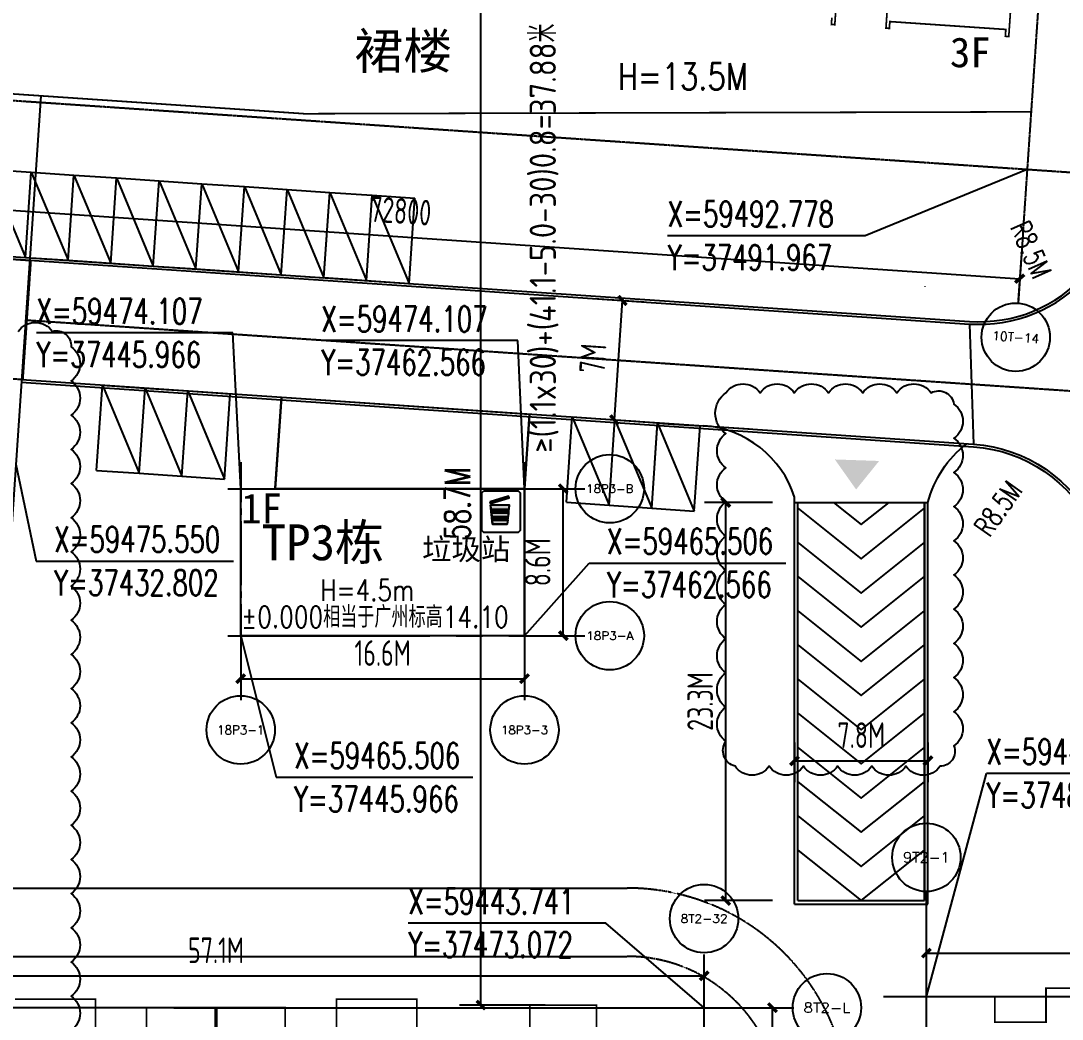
# Model space of a CAD drawing. Header units: inches. Extents: x 12502 to 585460, y 5002 to 415502.
# Drawn here: x 259853 to 320768, y 284738 to 343158 of the extents above; entities that cross this region are included whole.
import ezdxf
from ezdxf.enums import TextEntityAlignment as Align

# ---------------------------------------------------------------- set-up
doc = ezdxf.new("R2010")
doc.units = ezdxf.units.IN
doc.header["$MEASUREMENT"] = 0
for name, pattern in [('ACAD_ISO02W100', [15, 12, -3]), ('ACAD_ISO04W100', [30, 24, -3, 0, -3]), ('DASH', [0.35, 0.25, -0.1]), ('DOTE', [2.42, 2, -0.2, 0.02, -0.2])]:
    doc.linetypes.add(name, pattern=pattern)
for name, color, linetype in [('@YL', 2, 'Continuous'), ('@道路', 6, 'Continuous'), ('Axis', 6, 'Continuous'), ('AXIS_TEXT', 7, 'Continuous'), ('DIM_COOR', 3, 'Continuous'), ('DL_道路中线_支路网_', 4, 'ACAD_ISO04W100'), ('DL_道路红线_支路网_', 1, 'Continuous'), ('DOTE', 16, 'Continuous'), ('j-建筑提资说明', 5, 'Continuous'), ('PUB_DIM', 3, 'Continuous'), ('PUB_TEXT', 7, 'Continuous'), ('RMJM - P1 - P - 120-1$0$文字说明', 7, 'Continuous'), ('SHAPE', 161, 'Continuous'), ('WALL', 4, 'Continuous'), ('YD_设施符号', 7, 'Continuous'), ('园林路', 61, 'Continuous'), ('地下车库出入口', 6, 'Continuous'), ('屋顶轮廓', 36, 'Continuous'), ('建筑间距退缩', 5, 'Continuous'), ('扑救面', 2, 'Continuous'), ('竖向标高', 1, 'Continuous'), ('车位', 40, 'Continuous')]:
    doc.layers.add(name, color=color, linetype=linetype)
doc.layers.add('修改20150826', color=6, linetype='Continuous', plot=False)
doc.styles.add('_DIMFONT', font='gbenor.shx', dxfattribs={"bigfont": 'gbcbig.shx'})
doc.styles.add('_TCH_AXIS', font='COMPLEX', dxfattribs={"bigfont": 'GBCBIG'})
doc.styles.add('_TCH_DIM', font='SIMPLEX', dxfattribs={"bigfont": 'GBCBIG'})
doc.styles.add('_TCH_DIM_T3', font='SIMPLEX', dxfattribs={"width": 0.705882, "bigfont": 'GBCBIG'})
doc.styles.add('COMPLEX', font='COMPLEX')
doc.styles.add('DIM_FONT', font='superos.shx', dxfattribs={"width": 0.8, "bigfont": 'haiwenzw.shx'})
doc.styles.add('RMJM - P1 - P - 120-1$0$RMJM_TEXT', font='arial.ttf', dxfattribs={"height": 2.5})
doc.styles.add('text_zheng', font='simplex.shx', dxfattribs={"width": 0.8, "bigfont": 'hztxt.shx'})
doc.dimstyles.new('_TCH_ARCH&&500', dxfattribs={"dimtxt": 1487.5, "dimasz": 500, "dimexe": 1250, "dimexo": 1500, "dimgap": 631.25, "dimtad": 1, "dimdec": 0, "dimzin": 0, "dimdsep": 46, "dimtxsty": '_TCH_DIM_T3', "dimblk": 'ARCHTICK', "dimcen": 0.09, "dimclrt": 7, "dimazin": 2, "dimtfac": 1, "dimtdec": 0, "dimtix": 1, "dimtmove": 2, "dimatfit": 3, "dimfxl": 1, "dimtolj": 1, "dimtzin": 0, "dimarcsym": 0})
doc.dimstyles.new('DIMN500', dxfattribs={"dimscale": 5, "dimtxt": 300, "dimasz": 100, "dimexe": 250, "dimexo": 300, "dimgap": 150, "dimtad": 1, "dimdec": 0, "dimzin": 0, "dimdsep": 46, "dimtxsty": 'DIM_FONT', "dimblk": 'ARCHTICK', "dimcen": 0.09, "dimclrt": 7, "dimazin": 2, "dimtfac": 1, "dimtdec": 0, "dimtix": 1, "dimtmove": 2, "dimatfit": 3, "dimldrblk": 'ARCHTICK', "dimfxl": 1, "dimtolj": 1, "dimtzin": 0, "dimarcsym": 0})

# ---------------------------------------------------------------- blocks, each defined once
blk = doc.blocks.new('车位')
at = {"layer": '车位'}
for p, q in [((2126015, 462726), (2126015, 465226)), ((2131015, 465226), (2126015, 465226)), ((2131015, 462726), (2131015, 465226)), ((2131015, 462726), (2126015, 462726))]:
    blk.add_line(p, q, dxfattribs=at)
blk.add_lwpolyline([(2126015, 462726), (2131015, 465226)], dxfattribs=at)
blk = doc.blocks.new('_ArchTick')
at = {"color": 0, "linetype": 'ByBlock', "const_width": 0.4}
blk.add_lwpolyline([(-0.5, -0.5), (0.5, 0.5)], dxfattribs=at)
blk = doc.blocks.new('T10T12T13dwzx')
at = {"layer": 'Axis'}
blk.add_line((630224, 110064.9), (630224, 114064.9), dxfattribs=at)
at = {"layer": 'DOTE', "linetype": 'DOTE'}
for p, q in [((630224, 86851), (630224, 112204.8)), ((604128.9, 111415.8), (566725.5, 111415.8)), ((599209, 111415.8), (630759.8, 111415.8))]:
    blk.add_line(p, q, dxfattribs=at)
at = {"layer": 'PUB_DIM'}
for p, q in [((630224, 106401), (630224, 114526)), ((573114, 113276), (630224, 113276)), ((627349, 111415.8), (635474, 111415.8)), ((630404.3, 111415.8), (634404.3, 111415.8)), ((634224, 91365.8), (634224, 111415.8))]:
    blk.add_line(p, q, dxfattribs=at)
for centre in [(630224, 116626.4), (637407.3, 111415.8)]:
    blk.add_circle(centre, 2000, dxfattribs=at)
at = {"layer": 'PUB_DIM', "xscale": 500, "yscale": 500, "zscale": 500}
blk.add_blockref('_ArchTick', (630224, 113276), dxfattribs=at)
at = {"layer": 'PUB_DIM', "xscale": 500, "yscale": 500, "zscale": 500, "rotation": 90}
blk.add_blockref('_ArchTick', (634224, 111415.8), dxfattribs=at)
at = {"layer": 'AXIS_TEXT', "style": '_TCH_AXIS'}
for s, height, p, p2 in [('8T2-32', 490.6, (628845.6, 116381.1), (631602.3, 116381.1)), ('8T2-L', 575.45, (636037.2, 111128.1), (638777.4, 111128.1))]:
    blk.add_text(s, height=height, dxfattribs=at).set_placement(p, p2, align=Align.FIT)
at = {"layer": 'PUB_DIM', "color": 7, "insert": (601669, 114776), "char_height": 1500, "width": 4806.088, "attachment_point": 5, "style": 'DIM_FONT'}
blk.add_mtext('\\A1;57.1M', dxfattribs=at)
blk = doc.blocks.new('*D198')
at = {"layer": 'Defpoints', "color": 0, "transparency": 16777216}
for p in [(762013, 33730), (790513, 33730), (790513, 26532)]:
    blk.add_point(p, dxfattribs=at)
at = {"layer": 'PUB_DIM', "color": 0, "lineweight": -2, "transparency": 16777216}
for p, q in [((762013, 32230), (762013, 25282)), ((790513, 32230), (790513, 25282)), ((762013, 26532), (790513, 26532))]:
    blk.add_line(p, q, dxfattribs=at)
at = {"layer": 'PUB_DIM', "color": 0, "lineweight": -2, "transparency": 16777216, "xscale": 500, "yscale": 500, "zscale": 500, "rotation": 180}
blk.add_blockref('_ArchTick', (762013, 26532), dxfattribs=at)
at = {"layer": 'PUB_DIM', "color": 0, "lineweight": -2, "transparency": 16777216, "xscale": 500, "yscale": 500, "zscale": 500}
blk.add_blockref('_ArchTick', (790513, 26532), dxfattribs=at)
at = {"layer": 'PUB_DIM', "color": 7, "transparency": 16777216, "insert": (776263, 28032), "char_height": 1500, "attachment_point": 5, "style": 'DIM_FONT'}
blk.add_mtext('\\A1;28.5M', dxfattribs=at)
blk = doc.blocks.new('*D199')
at = {"layer": 'Defpoints', "color": 0, "transparency": 16777216}
for p in [(790513, 51900), (762013, 47563), (790513, 47563)]:
    blk.add_point(p, dxfattribs=at)
at = {"layer": 'PUB_DIM', "color": 0, "lineweight": -2, "transparency": 16777216}
for p, q in [((762013, 49063), (762013, 53150)), ((790513, 49063), (790513, 53150)), ((762013, 51900), (790513, 51900))]:
    blk.add_line(p, q, dxfattribs=at)
at = {"layer": 'PUB_DIM', "color": 0, "lineweight": -2, "transparency": 16777216, "xscale": 500, "yscale": 500, "zscale": 500, "rotation": 180}
blk.add_blockref('_ArchTick', (762013, 51900), dxfattribs=at)
at = {"layer": 'PUB_DIM', "color": 0, "lineweight": -2, "transparency": 16777216, "xscale": 500, "yscale": 500, "zscale": 500}
blk.add_blockref('_ArchTick', (790513, 51900), dxfattribs=at)
at = {"layer": 'PUB_DIM', "color": 7, "transparency": 16777216, "insert": (776263, 53400), "char_height": 1500, "attachment_point": 5, "style": 'DIM_FONT'}
blk.add_mtext('\\A1;28.5M', dxfattribs=at)
blk = doc.blocks.new('*D200')
at = {"layer": 'Defpoints', "color": 0, "transparency": 16777216}
for p in [(784054, 49356), (792205, 49356), (784054, 29306)]:
    blk.add_point(p, dxfattribs=at)
at = {"layer": 'PUB_DIM', "color": 0, "lineweight": -2, "transparency": 16777216}
for p, q in [((785554, 49356), (793455, 49356)), ((792205, 29306), (792205, 49356)), ((785554, 29306), (793455, 29306))]:
    blk.add_line(p, q, dxfattribs=at)
at = {"layer": 'PUB_DIM', "color": 0, "lineweight": -2, "transparency": 16777216, "xscale": 500, "yscale": 500, "zscale": 500}
for p, rotation in [((792205, 49356), 90), ((792205, 29306), 270)]:
    blk.add_blockref('_ArchTick', p, dxfattribs=dict(at, rotation=rotation))
at = {"layer": 'PUB_DIM', "color": 7, "transparency": 16777216, "insert": (790705, 39331), "char_height": 1500, "attachment_point": 5, "rotation": 90, "style": 'DIM_FONT'}
blk.add_mtext('\\A1;20.1M', dxfattribs=at)
blk = doc.blocks.new('_AXISO')
blk.add_circle((0, 0), 0.5)
at = {"layer": 'AXIS_TEXT', "style": 'COMPLEX', "width": 1.041667}
blk.add_attdef('A', text='', height=0.56, dxfattribs=at).set_placement((-0.25, -0.28), (0.25, -0.28), align=Align.FIT)
blk = doc.blocks.new('*D176')
at = {"layer": 'Defpoints', "color": 0, "transparency": 16777216}
for p in [(511658, -394308), (528258, -394308), (528258, -397196)]:
    blk.add_point(p, dxfattribs=at)
at = {"layer": 'PUB_DIM', "color": 0, "lineweight": -2, "transparency": 16777216}
for p, q in [((511658, -395808), (511658, -398446)), ((528258, -395808), (528258, -398446)), ((511658, -397196), (528258, -397196))]:
    blk.add_line(p, q, dxfattribs=at)
at = {"layer": 'PUB_DIM', "color": 0, "lineweight": -2, "transparency": 16777216, "xscale": 500, "yscale": 500, "zscale": 500}
for p, rotation in [((511658, -397196), 179.9992248661622), ((528258, -397196), 359.9992248661622)]:
    blk.add_blockref('_ArchTick', p, dxfattribs=dict(at, rotation=rotation))
at = {"layer": 'PUB_DIM', "color": 7, "transparency": 16777216, "insert": (519958, -395696), "char_height": 1500, "attachment_point": 5, "rotation": 359.99922, "style": 'DIM_FONT'}
blk.add_mtext('\\A1;16.6M', dxfattribs=at)
blk = doc.blocks.new('*D177')
at = {"layer": 'Defpoints', "color": 0, "transparency": 16777216}
for p in [(527407, -386081), (530528, -386081), (527407, -394681)]:
    blk.add_point(p, dxfattribs=at)
at = {"layer": 'PUB_DIM', "color": 0, "lineweight": -2, "transparency": 16777216}
for p, q in [((528907, -386081), (531778, -386081)), ((530528, -394681), (530528, -386081)), ((528907, -394681), (531778, -394681))]:
    blk.add_line(p, q, dxfattribs=at)
at = {"layer": 'PUB_DIM', "color": 0, "lineweight": -2, "transparency": 16777216, "xscale": 500, "yscale": 500, "zscale": 500}
for p, rotation in [((530528, -386081), 90), ((530528, -394681), 270)]:
    blk.add_blockref('_ArchTick', p, dxfattribs=dict(at, rotation=rotation))
at = {"layer": 'PUB_DIM', "color": 7, "transparency": 16777216, "insert": (529028, -390381), "char_height": 1500, "attachment_point": 5, "rotation": 90, "style": 'DIM_FONT'}
blk.add_mtext('\\A1;8.6M', dxfattribs=at)
blk = doc.blocks.new('T10T12T13lkx')
at = {"layer": 'SHAPE', "const_width": 100}
for points in [[(616640, 252127), (616640, 258227), (612640, 258227), (612640, 256727)], [(609640, 256727), (609640, 258727), (604940, 258727)], [(616750, 252127), (616750, 258227), (620750, 258227), (620750, 256727)], [(623750, 256727), (623750, 258727), (628450, 258727), (628450, 255677)], [(635050, 255677), (635050, 258377), (638950, 258377), (638950, 256377)]]:
    blk.add_lwpolyline(points, dxfattribs=at)
blk = doc.blocks.new('T14lkx')
at = {"layer": 'SHAPE', "const_width": 100}
for points in [[(775818, 85141), (775818, 86741), (772418, 86741), (772418, 89941), (772418, 90441), (771218, 90441), (771218, 93441), (774118, 93441), (774118, 95841), (768393, 95841), (768393, 97841), (764618, 97841), (764618, 100691), (763018, 100691), (763018, 106791), (767018, 106791), (767018, 105291), (770018, 105291), (770018, 107291), (774718, 107291), (774718, 104241), (781318, 104241), (781318, 106941), (785318, 106941), (785318, 104941), (791518, 104941), (791518, 100341), (789918, 100341), (789918, 97041), (786918, 97041), (786918, 95841), (784518, 95841), (784518, 93441), (787418, 93441), (787418, 90641), (787418, 90441), (786218, 90441), (786218, 86741), (782818, 86741), (782818, 85141)], [(781518, 97491), (774518, 97491), (774518, 104241), (781518, 104241)]]:
    blk.add_lwpolyline(points, close=True, dxfattribs=at)
blk = doc.blocks.new('*D207')
at = {"layer": 'Defpoints', "color": 0, "transparency": 16777216}
for p in [(1087404, 511140), (1160204, 511140), (1160204, 508134)]:
    blk.add_point(p, dxfattribs=at)
at = {"layer": 'PUB_DIM', "color": 0, "lineweight": -2, "transparency": 16777216}
for p, q in [((1087404, 509640), (1087404, 506884)), ((1160204, 509640), (1160204, 506884)), ((1087404, 508134), (1160204, 508134))]:
    blk.add_line(p, q, dxfattribs=at)
at = {"layer": 'PUB_DIM', "color": 0, "lineweight": -2, "transparency": 16777216, "xscale": 500, "yscale": 500, "zscale": 500, "rotation": 180}
blk.add_blockref('_ArchTick', (1087404, 508134), dxfattribs=at)
at = {"layer": 'PUB_DIM', "color": 0, "lineweight": -2, "transparency": 16777216, "xscale": 500, "yscale": 500, "zscale": 500}
blk.add_blockref('_ArchTick', (1160204, 508134), dxfattribs=at)
at = {"layer": 'PUB_DIM', "color": 7, "transparency": 16777216, "insert": (1123804, 509634), "char_height": 1500, "attachment_point": 5, "style": 'DIM_FONT'}
blk.add_mtext('\\A1;72800', dxfattribs=at)
blk = doc.blocks.new('*D294')
at = {"layer": 'Defpoints', "color": 0, "transparency": 16777216}
for p in [(301089, 314976), (305314, 314976), (305314, 291676)]:
    blk.add_point(p, dxfattribs=at)
at = {"layer": 'PUB_DIM', "color": 0, "lineweight": -2, "transparency": 16777216}
for p, q in [((303814, 314976), (299839, 314976)), ((301089, 291676), (301089, 314976)), ((303814, 291676), (299839, 291676))]:
    blk.add_line(p, q, dxfattribs=at)
at = {"layer": 'PUB_DIM', "color": 0, "lineweight": -2, "transparency": 16777216, "xscale": 500, "yscale": 500, "zscale": 500}
for p, rotation in [((301089, 314976), 90), ((301089, 291676), 270)]:
    blk.add_blockref('_ArchTick', p, dxfattribs=dict(at, rotation=rotation))
at = {"layer": 'PUB_DIM', "color": 7, "transparency": 16777216, "insert": (299589, 303326), "char_height": 1500, "attachment_point": 5, "rotation": 90, "style": 'DIM_FONT'}
blk.add_mtext('\\A1;23.3M', dxfattribs=at)
blk = doc.blocks.new('*D297')
at = {"layer": 'Defpoints', "color": 0, "transparency": 16777216}
for p in [(291876, 327008), (295045, 326793), (291402, 320024)]:
    blk.add_point(p, dxfattribs=at)
at = {"layer": 'PUB_DIM', "color": 0, "lineweight": -2, "transparency": 16777216}
for p, q in [((293372, 326907), (296292, 326709)), ((294572, 319809), (295045, 326793)), ((292899, 319923), (295819, 319725))]:
    blk.add_line(p, q, dxfattribs=at)
at = {"layer": 'PUB_DIM', "color": 0, "lineweight": -2, "transparency": 16777216, "xscale": 500, "yscale": 500, "zscale": 500}
for p, rotation in [((295045, 326793), 86.12036064654052), ((294572, 319809), 266.1203606465405)]:
    blk.add_blockref('_ArchTick', p, dxfattribs=dict(at, rotation=rotation))
at = {"layer": 'PUB_DIM', "color": 7, "transparency": 16777216, "insert": (293312, 323403), "char_height": 1500, "attachment_point": 5, "rotation": 86.12036, "style": 'DIM_FONT'}
blk.add_mtext('\\A1;7M', dxfattribs=at)
blk = doc.blocks.new('*D310')
at = {"layer": 'Defpoints', "color": 0, "transparency": 16777216}
for p in [(286769, 344279), (292023, 344279), (292023, 285561)]:
    blk.add_point(p, dxfattribs=at)
at = {"layer": 'PUB_DIM', "color": 0, "lineweight": -2, "transparency": 16777216}
for p, q in [((290523, 344279), (285519, 344279)), ((286769, 285561), (286769, 344279)), ((290523, 285561), (285519, 285561))]:
    blk.add_line(p, q, dxfattribs=at)
at = {"layer": 'PUB_DIM', "color": 0, "lineweight": -2, "transparency": 16777216, "xscale": 500, "yscale": 500, "zscale": 500}
for p, rotation in [((286769, 344279), 90), ((286769, 285561), 270)]:
    blk.add_blockref('_ArchTick', p, dxfattribs=dict(at, rotation=rotation))
at = {"layer": 'PUB_DIM', "color": 7, "transparency": 16777216, "insert": (285394, 314920), "char_height": 1487.5, "attachment_point": 5, "rotation": 90, "style": '_TCH_DIM_T3'}
blk.add_mtext('\\A1;58.7M', dxfattribs=at)
blk = doc.blocks.new('*D321')
at = {"layer": 'Defpoints', "color": 0, "transparency": 16777216}
for p in [(305114, 302428), (312914, 302428), (312914, 299858)]:
    blk.add_point(p, dxfattribs=at)
at = {"layer": 'PUB_DIM', "color": 0, "lineweight": -2, "transparency": 16777216}
for p, q in [((305114, 300928), (305114, 298608)), ((312914, 300928), (312914, 298608)), ((305114, 299858), (312914, 299858))]:
    blk.add_line(p, q, dxfattribs=at)
at = {"layer": 'PUB_DIM', "color": 0, "lineweight": -2, "transparency": 16777216, "xscale": 500, "yscale": 500, "zscale": 500, "rotation": 180}
blk.add_blockref('_ArchTick', (305114, 299858), dxfattribs=at)
at = {"layer": 'PUB_DIM', "color": 0, "lineweight": -2, "transparency": 16777216, "xscale": 500, "yscale": 500, "zscale": 500}
blk.add_blockref('_ArchTick', (312914, 299858), dxfattribs=at)
at = {"layer": 'PUB_DIM', "color": 7, "transparency": 16777216, "insert": (309014, 301358), "char_height": 1500, "attachment_point": 5, "style": 'DIM_FONT'}
blk.add_mtext('\\A1;7.8M', dxfattribs=at)
blk = doc.blocks.new('T14dwzx')
at = {"layer": 'Axis'}
blk.add_line((762013.2, 53102.6), (762013.2, 55502.6), dxfattribs=at)
at = {"layer": 'DOTE', "linetype": 'DOTE'}
for p, q in [((762012.7, 24790.9), (762012.7, 53102.6)), ((790512.7, 24790.9), (790512.7, 53102.6)), ((759497.7, 49355.7), (792856.5, 49355.7)), ((759497.8, 29305.7), (792856.5, 29305.7))]:
    blk.add_line(p, q, dxfattribs=at)
at = {"layer": 'PUB_DIM'}
for p, q in [((790513.2, 53102.6), (790513.2, 55502.6)), ((792857, 49355.7), (794022.9, 49355.7)), ((792857, 29305.7), (794022.9, 29305.7)), ((762013.2, 24790.9), (762013.2, 22390.9)), ((790513.2, 24055.7), (790513.2, 22390.9))]:
    blk.add_line(p, q, dxfattribs=at)
for centre in [(762013.2, 57502.6), (790513.2, 57502.6), (796022.9, 49355.7), (796022.9, 29305.7), (762013.2, 20390.9), (790513.2, 20390.9)]:
    blk.add_circle(centre, 2000, dxfattribs=at)
at = {"layer": 'AXIS_TEXT', "style": '_TCH_AXIS'}
for s, height, p, p2 in [('9T2-1', 610.48, (760646.9, 57197.4), (763379.5, 57197.4)), ('9T2-16', 507.25, (789136.4, 57249), (791890, 57249)), ('9T2-L', 575.45, (794652.8, 49068), (797393, 49068)), ('9T2-A', 559.37, (794651.2, 29026), (797394.7, 29026)), ('9T2-1', 610.48, (760646.9, 20085.7), (763379.5, 20085.7)), ('9T2-16', 507.25, (789136.4, 20137.3), (791890, 20137.3))]:
    blk.add_text(s, height=height, dxfattribs=at).set_placement(p, p2, align=Align.FIT)
at = {"layer": 'PUB_DIM'}
for p1, p2, distance, text, picture, middle in [((762012.7, 47563.3), (790513.2, 47563.3), 4337.2, '28.5M', '*D199', (776263, 53400.4)), ((784053.5, 29305.7), (784053.5, 49355.7), -8151.9, '20.1M', '*D200', (790705.4, 39330.7)), ((762012.7, 33730.3), (790513.2, 33730.3), -7198.3, '28.5M', '*D198', (776263, 28031.9))]:
    dim = blk.add_aligned_dim(p1=p1, p2=p2, distance=distance, text=text, dimstyle='DIMN500', dxfattribs=at)
    dim.commit()
    dim.dimension.update_dxf_attribs({"geometry": picture, "text_midpoint": middle})
blk = doc.blocks.new('TP3dwzx')
at = {"layer": 'DOTE', "color": 1, "linetype": 'DOTE', "ltscale": 0.5}
for p, q in [((511658.5, -384531.8), (511658.4, -395679.3)), ((528258.4, -384531.8), (528258.2, -395679.3)), ((510909.3, -386081.3), (529334.3, -386081.3)), ((510909.3, -394681.3), (529334.3, -394681.3))]:
    blk.add_line(p, q, dxfattribs=at)
at = {"layer": 'PUB_DIM'}
for p, q in [((529334.3, -386081.3), (531248.8, -386081.3)), ((529334.3, -394681.3), (531248.8, -394681.3)), ((511658.4, -395679.3), (511658.4, -397539.8)), ((528258.2, -395679.6), (528258.2, -397540.1))]:
    blk.add_line(p, q, dxfattribs=at)
ref = blk.add_blockref('_AXISO', (533248.8, -386081.3), dxfattribs=dict(at, xscale=4000, yscale=4000, zscale=4000))
ref.add_attrib('A', '18P3-B', dxfattribs={"layer": 'AXIS_TEXT', "color": 0, "ltscale": 0.2, "height": 494.66, "style": '_TCH_AXIS', "width": 0.983193}).set_placement((531870.8, -386328.6), (534626.8, -386328.6), align=Align.FIT)
ref = blk.add_blockref('_AXISO', (533248.8, -394681.3), dxfattribs=dict(at, xscale=4000, yscale=4000, zscale=4000))
ref.add_attrib('A', '18P3-A', dxfattribs={"layer": 'AXIS_TEXT', "color": 0, "ltscale": 0.2, "height": 486.6, "style": '_TCH_AXIS', "width": 0.991667}).set_placement((531870.1, -394924.6), (534627.5, -394924.6), align=Align.FIT)
ref = blk.add_blockref('_AXISO', (511658.4, -400196.2), dxfattribs=dict(at, xscale=4000, yscale=4000, zscale=4000))
ref.add_attrib('A', '18P3-1', dxfattribs={"layer": 'AXIS_TEXT', "color": 0, "ltscale": 0.2, "height": 534.44, "style": '_TCH_AXIS', "width": 0.972973}).set_placement((510284.1, -400463.4), (513032.6, -400463.4), align=Align.FIT)
ref = blk.add_blockref('_AXISO', (528258.2, -400196.4), dxfattribs=dict(at, xscale=4000, yscale=4000, zscale=4000))
ref.add_attrib('A', '18P3-3', dxfattribs={"layer": 'AXIS_TEXT', "color": 0, "ltscale": 0.2, "height": 494.66, "style": '_TCH_AXIS', "width": 1.008621}).set_placement((526880.2, -400443.8), (529636.2, -400443.8), align=Align.FIT)
for p1, p2, distance, text, picture, middle in [((527406.5, -394681.3), (527406.5, -386081.3), -3121.1, '8.6M', '*D177', (529027.6, -390381.3)), ((511658.4, -394308), (528258.2, -394308.2), -2887.6, '16.6M', '*D176', (519958.3, -395695.8))]:
    dim = blk.add_aligned_dim(p1=p1, p2=p2, distance=distance, text=text, dimstyle='DIMN500', dxfattribs=at)
    dim.commit()
    dim.dimension.update_dxf_attribs({"geometry": picture, "text_midpoint": middle})
blk = doc.blocks.new('TG1-20140317')
at = {"layer": 'Axis'}
blk.add_line((1160204.3, 510704.2), (1160204.3, 506704.2), dxfattribs=at)
at = {"layer": 'DOTE', "linetype": 'DOTE'}
for p, q in [((1160204.3, 543351), (1160204.3, 510704.2)), ((1163846.6, 514529.4), (1085062.1, 514529.4))]:
    blk.add_line(p, q, dxfattribs=at)
at = {"layer": 'SHAPE', "const_width": 100}
for points in [[(1158604.3, 526829.8), (1158604.3, 522229.8), (1158404.3, 522229.8), (1158404.3, 522629.8), (1151604.3, 522629.8), (1151604.3, 522229.8), (1151404.3, 522229.8), (1151404.3, 526829.8)], [(1148404.3, 526829.8), (1148404.3, 522229.8), (1148204.3, 522229.8), (1148204.3, 522629.8)], [(1087404.1, 514928.4), (1117797.1, 514928.3), (1160204.3, 517919.2)]]:
    blk.add_lwpolyline(points, dxfattribs=at)
at = {"layer": 'Axis'}
ref = blk.add_blockref('_AXISO', (1160204.3, 504704.2), dxfattribs=dict(at, xscale=4000, yscale=4000, zscale=4000))
ref.add_attrib('A', '10T-14', dxfattribs={"layer": 'AXIS_TEXT', "height": 520.5, "style": '_TCH_AXIS'}).set_placement((1158828.7, 504444), (1161579.9, 504444), align=Align.FIT)
at = {"layer": 'PUB_DIM'}
dim = blk.add_aligned_dim(p1=(1087404.3, 511139.7), p2=(1160204.3, 511139.7), distance=-3005.3, dimstyle='DIMN500', dxfattribs=at)
dim.commit()
dim.dimension.update_dxf_attribs({"geometry": '*D207', "text_midpoint": (1123804.3, 509634.4)})

msp = doc.modelspace()

# ---------------------------------------------------------------- hatches: boundary and pattern name
at = {"layer": '竖向标高', "linetype": 'ACAD_ISO02W100', "ltscale": 0.5}
msp.add_hatch(color=160, dxfattribs=at).paths.add_polyline_path([(310062.2, 317403.4), (307471, 317490.5), (308714.1, 315732.5)])

# ---------------------------------------------------------------- linework, layer by layer
at = {"layer": '@YL'}
for points in [[(261018.9, 338769.2), (257864.8, 292411)], [(274738.3, 315815.9), (275098.7, 321130)], [(289316.2, 315774.8), (274738.3, 315774.8), (275101.4, 321129.8), (289612.7, 320145.7), (289316.4, 315774.8)], [(275101.4, 321129.8), (274738.3, 315774.8)], [(289316.4, 315775.9), (289612.7, 320145.7)], [(297382.3, 319618.8), (302461.9, 319274.3)], [(272716.2, 307175.9), (272716.2, 315775.9), (289316.2, 315775.9), (289316.4, 307175.9), (272716.2, 307175.9)]]:
    msp.add_lwpolyline(points, dxfattribs=at)
at = {"layer": '@YL', "color": 8}
msp.add_lwpolyline([(312724.5, 327606.9), (312724.5, 327596.7)], dxfattribs=at)
at = {"layer": '@道路'}
for points in [[(305114.3, 315277.7, 0.3081258), (299789.5, 319464.7), (299789.5, 319464.7)], [(312914.3, 314975.9), (312914.3, 314975.9, -0.1675961), (315183.1, 318411.6, -0.3703454)]]:
    msp.add_lwpolyline(points, format="xyb", dxfattribs=at)
at = {"layer": 'DIM_COOR', "color": 3}
for p, q in [((318717.7, 334448.2), (309236.2, 330584.2)), ((309236.2, 330584.2), (297686.2, 330584.2)), ((272263.5, 324895.7), (260768.5, 324895.7)), ((272716.3, 315777.1), (272263.5, 324895.7)), ((288926, 324442.2), (277431, 324442.2)), ((289316.2, 315777.1), (288926, 324442.2)), ((259553, 317220.3), (260747.9, 311546.8)), ((260747.9, 311546.8), (272297.9, 311546.8)), ((289316.4, 307175.9), (293098.3, 311430.8)), ((293098.3, 311430.8), (304593.3, 311430.8)), ((272716.2, 307175.9), (274791.6, 298890.6)), ((312822.3, 286061), (316341.3, 299121.6)), ((327891.3, 299121.6), (316341.3, 299121.6)), ((274791.6, 298890.6), (286286.6, 298890.6)), ((294070.2, 290366.1), (282520.2, 290366.1)), ((299822.9, 285411), (294070.2, 290366.1))]:
    msp.add_line(p, q, dxfattribs=at)
at = {"layer": 'DL_道路中线_支路网_', "color": 8}
msp.add_line((260195.3, 325648.7), (324371.3, 321296.5), dxfattribs=at)
at = {"layer": 'DL_道路红线_支路网_', "color": 4}
for p, q in [((260364.2, 329145.3), (315342.4, 325416.9)), ((259889.1, 322161.4), (315584.2, 318384.4))]:
    msp.add_line(p, q, dxfattribs=at)
at = {"layer": 'DL_道路红线_支路网_', "color": 8}
for p, q in [((260374.3, 329294.9), (315352.5, 325566.5)), ((315342.4, 325416.9), (315584.2, 318384.4)), ((259879, 322011.8), (315574, 318234.8))]:
    msp.add_line(p, q, dxfattribs=at)
msp.add_lwpolyline([(315574, 318234.8, -0.2732976), (322578, 313429.9, -0.2732976)], format="xyb", dxfattribs=at)
at = {"layer": 'DL_道路红线_支路网_', "color": 4}
msp.add_lwpolyline([(315584.2, 318384.4), (315584.2, 318384.4, -0.2732976), (322714, 313493.2), (322714, 313493.2)], format="xyb", dxfattribs=at)
at = {"layer": 'DL_道路红线_支路网_', "color": 8}
msp.add_arc((315917.5, 333897.4), 8350, 266.120361, 318.300326, dxfattribs=at)
at = {"layer": 'DL_道路红线_支路网_', "color": 4}
msp.add_arc((315917.5, 333897.4), 8500, 266.120361, 318.300326, dxfattribs=at)
at = {"layer": 'j-建筑提资说明'}
msp.add_lwpolyline([(305114.3, 314975.9), (312914.3, 314975.9)], dxfattribs=at)
at = {"layer": 'PUB_DIM'}
for points in [[(317087.3, 331243.8, 0, 0, 0), (319023.5, 326851.7, 264, 0, 0), (319346.2, 326119.6, 0, 0, 0)], [(316691.4, 312266, 0, 0, 0), (319476, 316175.8, 264, 0, 0), (319940.1, 316827.4, 0, 0, 0)]]:
    msp.add_lwpolyline(points, format="xyseb", dxfattribs=at)
at = {"layer": 'SHAPE', "const_width": 100}
msp.add_lwpolyline([(272716.7, 315777.1), (289316.8, 315777.1), (289316.8, 307177.1), (272716.7, 307177.1)], close=True, dxfattribs=at)
at = {"layer": 'WALL', "color": 8}
msp.add_line((289316.2, 307175.9), (289316.2, 315775.9), dxfattribs=at)
at = {"layer": 'YD_设施符号', "linetype": 'Continuous'}
for p, q in [((288071.5, 315244.6), (287302.4, 315014.7)), ((287330.3, 314921.4), (287302.4, 315014.7)), ((287642.3, 315014.7), (287330.3, 314921.4)), ((288411.5, 315244.7), (287642.3, 315014.7)), ((288383.6, 315337.9), (288071.5, 315244.6)), ((288411.5, 315244.7), (288383.6, 315337.9)), ((287330.3, 314828.5), (288420.1, 314828.6)), ((287330.3, 314828.5), (287355.7, 314574.2)), ((287355.7, 314574.2), (288394.7, 314574.3)), ((287376.8, 314364.1), (288373.7, 314364.2)), ((287376.8, 314364.1), (287398.2, 314150.3)), ((288373.7, 314364.2), (288352.4, 314150.4)), ((288420.1, 314828.6), (288394.7, 314574.3)), ((287398.2, 314150.3), (288352.4, 314150.4)), ((287419.2, 313940.2), (288331.4, 313940.3)), ((287419.2, 313940.2), (287442.9, 313703.5)), ((288331.4, 313940.3), (288307.7, 313703.6)), ((287442.9, 313703.5), (288307.7, 313703.6))]:
    msp.add_line(p, q, dxfattribs=at)
at = {"layer": 'YD_设施符号'}
for p, q in [((287330.3, 314828.5), (288420.1, 314828.6)), ((287355.7, 314574.2), (288394.7, 314574.3)), ((287371.6, 314364.1), (288378.8, 314364.2)), ((287398.2, 314150.3), (288352.4, 314150.4)), ((287419.2, 313940.2), (288339.5, 313940.3))]:
    msp.add_line(p, q, dxfattribs=at)
for points in [[(286944.7, 315661.6), (288944, 315661.8), (289069.4, 315536.5), (289069.7, 313333.5), (288944.3, 313208.1), (286945, 313207.8), (286819.7, 313333.2), (286819.4, 315536.2)], [(287302.4, 315014.7), (287330.3, 314921.4), (288411.5, 315244.7), (288383.6, 315337.9)], [(287330.3, 314828.5), (288420.1, 314828.6), (288307.7, 313703.6), (287442.9, 313703.5)]]:
    msp.add_lwpolyline(points, close=True, dxfattribs=at)
for points in [[(287366.2, 314469.1), (288384.2, 314469.3)], [(287407.6, 314045.3), (288343, 314045.4)]]:
    msp.add_lwpolyline(points, dxfattribs=at)
at = {"layer": 'YD_设施符号', "linetype": 'Continuous'}
for points in [[(288071.5, 315244.6), (287302.4, 315014.7), (287642.3, 315014.7)], [(288383.6, 315337.9), (288071.5, 315244.6), (288411.5, 315244.7)], [(287330.3, 314828.5), (287330.3, 314828.5), (288420.1, 314828.6)], [(287330.3, 314828.5), (287355.7, 314574.2), (288394.7, 314574.3)], [(287355.7, 314574.2), (287355.7, 314574.2), (288394.7, 314574.3)], [(287376.8, 314364.1), (287376.8, 314364.1), (288373.7, 314364.2)], [(287376.8, 314364.1), (287398.2, 314150.3), (288352.4, 314150.4)], [(287398.2, 314150.3), (287398.2, 314150.3), (288352.4, 314150.4)], [(287419.2, 313940.2), (287419.2, 313940.2), (288331.4, 313940.3)], [(287419.2, 313940.2), (287442.9, 313703.5), (288307.7, 313703.6)], [(287442.9, 313703.5), (287442.9, 313703.5), (288307.7, 313703.6)]]:
    msp.add_solid(points, dxfattribs=at)
at = {"layer": 'YD_设施符号', "linetype": 'Continuous', "extrusion": (0, 0, -1)}
for points in [[(-287302.4, 315014.7), (-287642.3, 315014.7), (-287330.3, 314921.4)], [(-288071.5, 315244.6), (-288411.5, 315244.7), (-287642.3, 315014.7)], [(-287330.3, 314828.5), (-288420.1, 314828.6), (-288394.7, 314574.3)], [(-287376.8, 314364.1), (-288373.7, 314364.2), (-288352.4, 314150.4)], [(-287419.2, 313940.2), (-288331.4, 313940.3), (-288307.7, 313703.6)]]:
    msp.add_solid(points, dxfattribs=at)
at = {"layer": '修改20150826'}
msp.add_lwpolyline([(259699.7, 324987.4, -0.5205671), (261699.7, 324987.4, -0.5205671), (262795, 324082.7, -0.5205671), (262795, 322082.7, -0.5205671), (262795, 320082.7, -0.5205671), (262795, 318082.7, -0.5205671), (262795, 316082.7, -0.5205671), (262795, 314082.7, -0.5205671), (262795, 312082.7, -0.5205671), (262795, 310082.7, -0.5205671), (262795, 308082.7, -0.5205671), (262795, 306082.7, -0.5205671), (262795, 304082.7, -0.5205671), (262795, 302082.7, -0.5205671), (262795, 300082.7, -0.5205671), (262795, 298082.7, -0.5205671), (262795, 296082.7, -0.5205671), (262795, 294082.7, -0.5205671), (262795, 292082.7, -0.5205671), (262795, 290082.7, -0.5205671), (262795, 288082.7, -0.5205671), (262795, 286082.7, -0.5205671), (262795, 284082.7, -0.5205671)], format="xyb", dxfattribs=at)
msp.add_lwpolyline([(301097.5, 321391.3, -0.5205671), (303097.5, 321391.3, -0.5205671), (305097.5, 321391.3, -0.5205671), (307097.5, 321391.3, -0.5205671), (309097.5, 321391.3, -0.5205671), (311097.5, 321391.3, -0.5205671), (313097.5, 321391.3, -0.5205671), (314436.5, 320730.4, -0.5205671), (314436.5, 318730.4, -0.5205671), (314436.5, 316730.4, -0.5205671), (314436.5, 314730.4, -0.5205671), (314436.5, 312730.4, -0.5205671), (314436.5, 310730.4, -0.5205671), (314436.5, 308730.4, -0.5205671), (314436.5, 306730.4, -0.5205671), (314436.5, 304730.4, -0.5205671), (314436.5, 302730.4, -0.5205671), (314436.5, 300730.4, -0.5205671), (313630.7, 299536.2, -0.5205671), (311630.7, 299536.2, -0.5205671), (309630.7, 299536.2, -0.5205671), (307630.7, 299536.2, -0.5205671), (305630.7, 299536.2, -0.5205671), (303630.7, 299536.2, -0.5205671), (301630.7, 299536.2, -0.5205671), (301097.5, 301002.9, -0.5205671), (301097.5, 303002.9, -0.5205671), (301097.5, 305002.9, -0.5205671), (301097.5, 307002.9, -0.5205671), (301097.5, 309002.9, -0.5205671), (301097.5, 311002.9, -0.5205671), (301097.5, 313002.9, -0.5205671), (301097.5, 315002.9, -0.5205671), (301097.5, 317002.9, -0.5205671), (301097.5, 319002.9, -0.5205671)], format="xyb", close=True, dxfattribs=at)
at = {"layer": '园林路'}
for points in [[(307389.3, 314975.9), (309014.3, 313675.9), (310639.3, 314975.9)], [(305314.3, 314635.9), (309014.3, 311675.9), (312714.3, 314635.9)], [(305314.3, 312635.9), (309014.3, 309675.9), (312714.3, 312635.9)], [(305314.3, 310635.9), (309014.3, 307675.9), (312714.3, 310635.9)], [(305314.3, 308635.9), (309014.3, 305675.9), (312714.3, 308635.9)], [(305314.3, 306635.9), (309014.3, 303675.9), (312714.3, 306635.9)], [(305314.3, 304635.9), (309014.3, 301675.9), (312714.3, 304635.9)], [(305314.3, 302635.9), (309014.3, 299675.9), (312714.3, 302635.9)], [(305314.3, 300635.9), (309014.3, 297675.9), (312714.3, 300635.9)], [(305314.3, 298635.9), (309014.3, 295675.9), (312714.3, 298635.9)], [(305314.3, 296635.9), (309014.3, 293675.9), (312714.3, 296635.9)], [(305314.3, 294635.9), (309014.3, 291675.9), (312714.3, 294635.9)]]:
    msp.add_lwpolyline(points, dxfattribs=at)
at = {"layer": '地下车库出入口'}
for p, q in [((305114.3, 291475.9), (305114.3, 315277.7)), ((305314.3, 291675.9), (305314.3, 314975.9)), ((312714.3, 291675.9), (312714.3, 314975.9)), ((312914.3, 291475.9), (312914.3, 314975.9)), ((305114.3, 291475.9), (312914.3, 291475.9)), ((305314.3, 291675.9), (312714.3, 291675.9))]:
    msp.add_line(p, q, dxfattribs=at)
msp.add_lwpolyline([(305314.3, 291675.9), (305314.3, 314975.9), (312714.3, 314975.9), (312714.3, 291675.9)], dxfattribs=at)
at = {"layer": '扑救面', "color": 8, "linetype": 'DASH', "ltscale": 3}
msp.add_line((259958.5, 322156.7), (229920, 324200.1), dxfattribs=at)
msp.add_lwpolyline([(229850.7, 324204.8), (230325.8, 331189.4), (260433.6, 329141.3), (259958.5, 322156.7), (229920, 324200.1)], dxfattribs=at)
for points in [[(227687.9, 292411), (295321.3, 292411, -0.4142136), (308321.3, 279411), (308321.3, 265913.1, 0.4126248), (317272.4, 256913.2, -2.1961934)], [(227415.8, 288411), (295321.3, 288411, -0.4142133), (304321.3, 279411), (304321.3, 265913.1, -0.4058821), (295572.1, 256913.2, 71.129137)]]:
    msp.add_lwpolyline(points, format="xyb", dxfattribs=at)

# ---------------------------------------------------------------- block references
at = {"rotation": 356.1122528493444}
msp.add_blockref('TG1-20140317', (-873702.8, -100233.1), dxfattribs=at)
for name, p in [('TP3dwzx', (-238942.2, 701858.4)), ('T14dwzx', (-449190.4, 236705.3)), ('T10T12T13dwzx', (-330401.1, 173995.2)), ('T14lkx', (-450195.5, 179269.7))]:
    msp.add_blockref(name, p)
at = {"layer": '屋顶轮廓'}
msp.add_blockref('T10T12T13lkx', (-345427.4, 27184.3), dxfattribs=at)
at = {"layer": '车位', "rotation": 266.1203548653891}
for p in [(-59853.3, 2486921.7, 0), (-57359.1, 2486752.5, 0), (-54864.8, 2486583.3, 0), (-52370.4, 2486414.2, 0), (-49876, 2486245, 0), (-47381.6, 2486075.9, 0), (-44887.2, 2485906.7, 0), (-42392.8, 2485737.3, 0), (-39898.3, 2485568.4, 0), (-37403.9, 2485399.2, 0), (-53192.5, 2474292, 0), (-50698.1, 2474122.9, 0), (-48203.7, 2473953.7, 0), (-25710.6, 2472428.3, 0), (-23216.2, 2472259.2, 0), (-20723.2, 2472070.6, 0)]:
    msp.add_blockref('车位', p, dxfattribs=at)

# ---------------------------------------------------------------- texts
at = {"layer": 'PUB_DIM', "color": 7, "style": '_TCH_DIM', "width": 0.705882}
for rotation, p in [(293.78992, (317710.7, 331081.5)), (54.540988, (316512.1, 312884.8))]:
    msp.add_text('R8.5M', height=1190, rotation=rotation, dxfattribs=at).set_placement(p)
at = {"layer": 'PUB_TEXT'}
for s, height, style, width, p in [('H=13.5M', 1561.52, 'text_zheng', 0.8, (294774.1, 339120.2)), ('X=59492.778', 1487.5, '_TCH_DIM', 0.705882, (297686.2, 331109.2)), ('Y=37491.967', 1487.5, '_TCH_DIM', 0.705882, (297686.2, 328571.7)), ('X=59474.107', 1487.5, '_TCH_DIM', 0.705882, (260768.5, 325420.7)), ('X=59474.107', 1487.5, '_TCH_DIM', 0.705882, (277431, 324967.2)), ('Y=37445.966', 1487.5, '_TCH_DIM', 0.705882, (260768.5, 322883.2)), ('Y=37462.566', 1487.5, '_TCH_DIM', 0.705882, (277431, 322429.7)), ('X=59475.550', 1487.5, '_TCH_DIM', 0.705882, (261797.9, 312071.8)), ('X=59465.506', 1487.5, '_TCH_DIM', 0.705882, (294143.3, 311955.8)), ('Y=37432.802', 1487.5, '_TCH_DIM', 0.705882, (261797.9, 309534.3)), ('Y=37462.566', 1487.5, '_TCH_DIM', 0.705882, (294143.3, 309418.3)), ('H=4.5m', 1249.21, 'text_zheng', 0.8, (277373.2, 309223.3)), ('±0.000相当于广州标高14.10', 1249.214, 'text_zheng', 0.8, (272740.1, 307647.3)), ('X=59444.391', 1487.5, '_TCH_DIM', 0.705882, (316341.3, 299646.6)), ('X=59465.506', 1487.5, '_TCH_DIM', 0.705882, (275836.6, 299415.6)), ('Y=37486.072', 1487.5, '_TCH_DIM', 0.705882, (316341.3, 297109.1)), ('Y=37445.966', 1487.5, '_TCH_DIM', 0.705882, (275836.6, 296878.1)), ('X=59443.741', 1487.5, '_TCH_DIM', 0.705882, (282520.2, 290891.1)), ('Y=37473.072', 1487.5, '_TCH_DIM', 0.705882, (282520.2, 288353.6))]:
    msp.add_text(s, height=height, dxfattribs=dict(at, style=style, width=width)).set_placement(p)
at = {"layer": 'RMJM - P1 - P - 120-1$0$文字说明', "attachment_point": 3, "style": 'RMJM - P1 - P - 120-1$0$RMJM_TEXT'}
for s, insert, char_height, width in [('{\\fSimSun|b0|i0|c134|p2;裙楼}', (285088.5, 342441.9), 2100, 8953.112), ('{\\fSimSun|b0|i0|c134|p2;3F}', (316584.3, 342190.9), 1750, 4104.055), ('{\\fSimSun|b0|i0|c134|p2;1F}', (275123.2, 315501.7), 1750, 4104.055), ('{\\fSimSun|b0|i0|c134|p2;TP3栋}', (281097, 313694.2), 2100, 9629.009), ('{\\fSimSun|b0|i0|c134|p2;垃圾站}', (288483.8, 312870.1), 1260, 9738.913)]:
    msp.add_mtext(s, dxfattribs=dict(at, insert=insert, char_height=char_height, width=width))
at = {"layer": '建筑间距退缩', "color": 7, "linetype": 'ByBlock', "ltscale": 10, "insert": (290461.7, 330440.3), "char_height": 1536, "attachment_point": 5, "rotation": 90, "style": '_DIMFONT'}
msp.add_mtext('\\A1;≥(1.1x30)+(41.1-5.0-30)0.8=37.88米', dxfattribs=at)

# ---------------------------------------------------------------- dimensions: what is measured, and where the dimension line sits
at = {"layer": 'PUB_DIM'}
for p1, p2, distance, text, dimstyle, picture, middle in [((292022.9, 285561), (292022.9, 344279.4), 5253.8, '58.7M', '_TCH_ARCH&&500', '*D310', (285394, 314920.2)), ((291402.1, 320024.3), (291875.7, 327008.3), -3176.7, '7M', 'DIMN500', '*D297', (293311.8, 323402.9)), ((305314.3, 291675.9), (305314.3, 314975.9), 4225.7, '23.3M', 'DIMN500', '*D294', (299588.6, 303325.9)), ((305114.3, 302427.8), (312914.3, 302427.8), -2569.6, '7.8M', 'DIMN500', '*D321', (309014.3, 301358.2))]:
    dim = msp.add_aligned_dim(p1=p1, p2=p2, distance=distance, text=text, dimstyle=dimstyle, dxfattribs=at)
    dim.commit()
    dim.dimension.update_dxf_attribs({"geometry": picture, "text_midpoint": middle})

doc.saveas('drawing.dxf')
